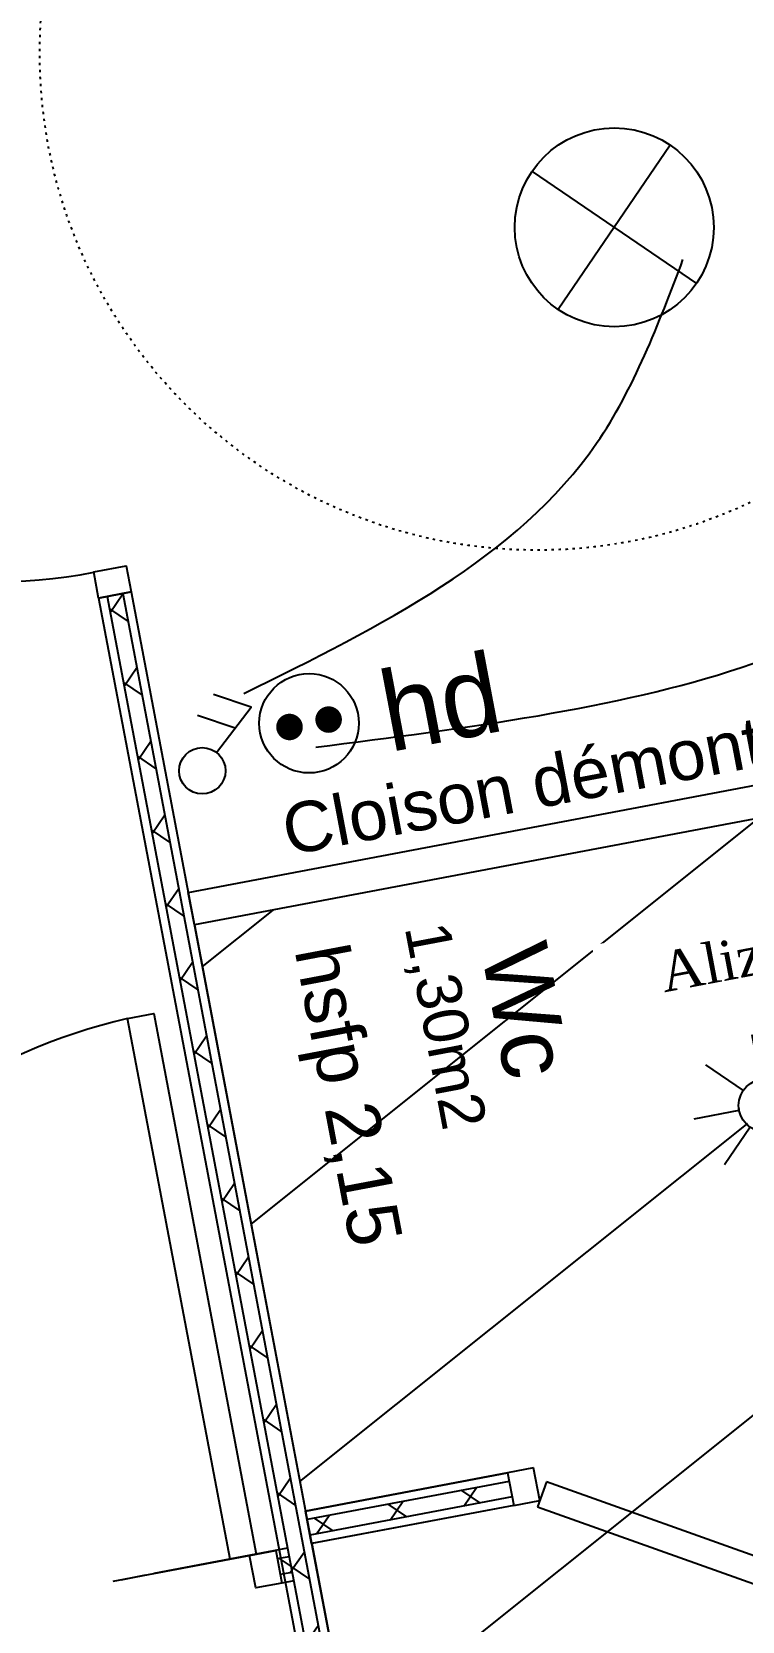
# Model space of a CAD drawing. Header units: centimetres. Extents: x 197412 to 267601, y -375791 to -305433.
# Drawn here: x 215397 to 216468, y -345480 to -343082 of the extents above; entities that cross this region are included whole.
import ezdxf

# ---------------------------------------------------------------- set-up
doc = ezdxf.new("R2010")
doc.units = ezdxf.units.CM
doc.linetypes.add('Style de ligne -5', pattern=[0.20828, 0.069425, -0.138855])
doc.layers.add('3-BAT C-Niveau 0', color=250, linetype='Continuous')
doc.layers.add('prlm-VMC', color=62, linetype='Continuous')
doc.layers.add('FAUX PLAFOND', color=9, linetype='Continuous', lineweight=25)
doc.layers.add('prlm-ELEC-CFO', color=1, linetype='Continuous', lineweight=25)
doc.styles.add('Helvetica', font='arial.ttf')
doc.styles.add('prlm-elec-cfo', font='comic.ttf', dxfattribs={"height": 12})
doc.styles.add('prlm-vmc', font='pala.ttf', dxfattribs={"height": 14})

# ---------------------------------------------------------------- blocks, each defined once
blk = doc.blocks.new('xi.PCHD')
at = {"color": 0, "lineweight": 5}
blk.add_wipeout([(-7.5, -7.5), (7.5, -7.5), (7.5, 7.5), (-7.5, 7.5)], dxfattribs=at).dxf.layer = 'prlm-ELEC-CFO'
at = {"layer": 'prlm-ELEC-CFO', "color": 0, "linetype": 'ByBlock', "lineweight": 5, "const_width": 2}
for points in [[(-4, 0, 1), (-2, 0, 1)], [(2, 0, 1), (4, 0, 1)]]:
    blk.add_lwpolyline(points, format="xyb", close=True, dxfattribs=at)
at = {"layer": 'prlm-ELEC-CFO', "color": 0, "linetype": 'ByBlock', "lineweight": -2}
blk.add_circle((0, 0), 7.5, dxfattribs=at)
blk = doc.blocks.new('xi.DA')
at = {"layer": 'prlm-ELEC-CFO', "color": 0}
for points in [[(0.61, -1.67), (7.04, 4.05), (1.81, 7.01)], [(4.05, 1.39), (-1.17, 4.34)]]:
    blk.add_lwpolyline(points, dxfattribs=at)
blk.add_circle((-2, -4), 3.5, dxfattribs=at)
blk = doc.blocks.new('xi.PTCE')
at = {"layer": 'prlm-ELEC-CFO', "color": 0}
for points in [[(-10.61, 10.61), (10.61, -10.61)], [(10.61, 10.61), (-10.61, -10.61)]]:
    blk.add_lwpolyline(points, dxfattribs=at)
at = {"layer": 'prlm-ELEC-CFO', "color": 0, "linetype": 'ByBlock'}
blk.add_circle((0, 0), 15, dxfattribs=at)
blk = doc.blocks.new('xi.SPOT')
at = {"color": 0, "lineweight": 5}
blk.add_wipeout([(-4, 0), (-2.83, -2.83), (0, -4), (2.83, -2.83), (4, 0), (2.83, 2.83), (0, 4), (-2.83, 2.83)], dxfattribs=at).dxf.layer = 'prlm-ELEC-CFO'
at = {"layer": 'prlm-ELEC-CFO', "color": 0, "linetype": 'ByBlock', "lineweight": -2, "flags": 128}
for points in [[(0, 10.88), (0, 4)], [(-7.69, 7.69), (-2.83, 2.83)], [(7.69, 7.69), (2.83, 2.83)], [(-10.88, 0), (-4, 0)], [(4, 0), (10.88, 0)], [(-2.83, -2.83), (-7.69, -7.69)], [(0, -4), (0, -10.88)], [(2.83, -2.83), (7.69, -7.69)]]:
    blk.add_lwpolyline(points, dxfattribs=at)
at = {"layer": 'prlm-ELEC-CFO', "color": 0, "linetype": 'ByBlock', "lineweight": -2}
blk.add_circle((0, 0), 4, dxfattribs=at)

msp = doc.modelspace()

# ---------------------------------------------------------------- hatches: boundary and pattern name
at = {"linetype": 'Continuous'}
h = msp.add_hatch(dxfattribs=at)
h.set_pattern_fill('02_ISOLANT', color=256, scale=10, angle=-79.2764, style=0, pattern_type=2)
h.set_pattern_definition([(325.723595, (82441.66, 127994.64), (45.054865, 66.106423), []), (55.723595, (82441.66, 127994.64), (66.106423, -45.054865), [])])
h.paths.add_polyline_path([(215534.3, -343929.7), (215510.7, -343934.2), (215850.4, -345727.9), (215874, -345723.4)])
h = msp.add_hatch(dxfattribs=at)
h.set_pattern_fill('02_ISOLANT', color=256, scale=10, angle=-169.2764, style=0, pattern_type=2)
h.set_pattern_definition([(235.723595, (82441.66, 127994.64), (66.106423, -45.054865), []), (325.723595, (82441.66, 127994.64), (-45.054865, -66.106423), [])])
h.paths.add_polyline_path([(216121.3, -345292.9), (216116.8, -345269.3), (215812.2, -345327), (215816.6, -345350.5)])
h = msp.add_hatch(dxfattribs=at)
h.set_pattern_fill('02_ISOLANT', color=256, scale=10, angle=-169.2764, style=0, pattern_type=2)
h.set_pattern_definition([(235.723595, (82441.66, 127994.64), (66.106423, -45.054865), []), (325.723595, (82441.66, 127994.64), (-45.054865, -66.106423), [])])
h.paths.add_polyline_path([(215789.6, -345406.6), (215785.1, -345383), (215767.3, -345386.4), (215771.8, -345409.9)])
at = {"layer": 'FAUX PLAFOND'}
h = msp.add_hatch(dxfattribs=at)
h.set_pattern_fill('BA 13', color=256, scale=10, style=0, pattern_type=2)
h.set_pattern_definition([(218.65981, (82441.66, 127994.64), (-199.24783, 287.75041), [])])
h.paths.add_polyline_path([(217064.8, -344160.5), (215642.3, -344429.9), (215809.7, -345314.2), (216114.4, -345256.5), (216123.7, -345305.6), (215819.4, -345363.3), (216185.9, -347298.7), (217853.5, -346982.9), (217729.4, -346325.6), (218368.1, -346204.7), (218134.9, -344924.7), (217017.8, -345136.3), (217008.5, -345087.2), (217232.3, -345044.9)])

# ---------------------------------------------------------------- linework, layer by layer
at = {"linetype": 'Continuous', "lineweight": 25}
for p, q in [((215498, -343936.6), (215547.1, -343927.3)), ((215498, -343936.6), (215837.7, -345730.3)), ((215547.1, -343927.3), (215642.5, -344431)), ((215651.8, -344480.1), (215809.7, -345314.2)), ((216114.4, -345256.5), (215809.7, -345314.2)), ((216114.4, -345256.5), (216123.7, -345305.6)), ((216123.7, -345305.6), (215819.1, -345363.3)), ((215819.1, -345363.3), (215809.7, -345314.2)), ((215520.1, -345419.9), (215764.9, -345373.6)), ((215782.7, -345370.2), (215581.1, -345408.4)), ((215764.9, -345373.6), (215774.2, -345422.7)), ((215819.1, -345363.3), (215886.8, -345721)), ((215532, -345417.7), (215569.2, -345410.6)), ((215792, -345419.3), (215774.2, -345422.7))]:
    msp.add_line(p, q, dxfattribs=at)
at = {"linetype": 'Continuous'}
for p, q in [((215510.7, -343934.2), (215850.4, -345727.9)), ((215510.7, -343934.2), (215850.4, -345727.9)), ((215534.3, -343929.7), (215874, -345723.4)), ((215534.3, -343929.7), (215874, -345723.4)), ((215547.1, -343927.3), (215886.8, -345721)), ((216153.7, -345249.1), (216114.4, -345256.5)), ((216114.4, -345256.5), (216123.7, -345305.6)), ((216163, -345298.2), (216153.7, -345249.1)), ((216116.8, -345269.3), (215812.2, -345327)), ((216116.8, -345269.3), (215812.2, -345327)), ((216173.1, -345270), (216159.6, -345307.6)), ((216954.7, -345549.3), (216173.1, -345270)), ((216121.3, -345292.9), (215816.6, -345350.5)), ((216121.3, -345292.9), (215816.6, -345350.5)), ((216123.7, -345305.6), (215819.1, -345363.3)), ((216123.7, -345305.6), (216163, -345298.2)), ((216159.6, -345307.6), (216941.2, -345587)), ((215785.1, -345383), (215767.3, -345386.4)), ((215785.1, -345383), (215767.3, -345386.4)), ((215789.6, -345406.6), (215771.8, -345409.9)), ((215789.6, -345406.6), (215771.8, -345409.9)), ((215792, -345419.3), (215774.2, -345422.7))]:
    msp.add_line(p, q, dxfattribs=at)
at = {"linetype": 'Continuous', "flags": 128}
for points in [[(215498, -343936.6), (215490.5, -343897.3), (215539.7, -343888), (215547.1, -343927.3)], [(215696.1, -345386.6), (215541.7, -344571.1), (215581, -344563.7), (215735.4, -345379.2)], [(215725.6, -345381), (215764.9, -345373.6), (215774.2, -345422.7), (215734.9, -345430.2)]]:
    msp.add_lwpolyline(points, close=True, dxfattribs=at)
at = {"color": 1, "linetype": 'Continuous', "flags": 128}
msp.add_lwpolyline([(215633, -344380.9), (217055.5, -344111.5), (217064.8, -344160.6), (215642.3, -344429.9)], close=True, dxfattribs=at)
at = {"linetype": 'Style de ligne -5', "ltscale": 50.8}
msp.add_circle((216159.2, -343114.4), 750, dxfattribs=at)
at = {"linetype": 'Continuous'}
for centre, start, end in [((215336.1, -343081.8), 192.7933, 280.7236), ((215725.6, -345381), 102.7933, 190.7236)]:
    msp.add_arc(centre, 830.5, start, end, dxfattribs=at)
at = {"layer": '3-BAT C-Niveau 0', "ltscale": 50.8, "flags": 128}
msp.add_lwpolyline([(217064.8, -344160.5), (215642.3, -344429.9), (215809.7, -345314.2), (216114.4, -345256.5), (216123.7, -345305.6), (215819.4, -345363.3), (216185.9, -347298.7), (217853.5, -346982.9), (217729.4, -346325.6), (218368.1, -346204.7), (218134.9, -344924.7), (217017.8, -345136.3), (217008.5, -345087.2), (217232.3, -345044.9)], close=True, dxfattribs=at)

# ---------------------------------------------------------------- block references
at = {"layer": 'prlm-ELEC-CFO', "xscale": 10, "yscale": 10, "zscale": 10, "rotation": 10.72360141139323}
msp.add_blockref('xi.PTCE', (216275.3, -343377.4), dxfattribs=at)

# ---------------------------------------------------------------- texts
at = {"color": 1, "insert": (216228.2, -344164), "char_height": 75.654, "attachment_point": 2, "rotation": 10.7236, "line_spacing_factor": 0.834288, "style": 'Helvetica'}
msp.add_mtext('Cloison démontable', dxfattribs=at)
at = {"attachment_point": 2, "rotation": 280.7236, "line_spacing_factor": 0.834288, "style": 'Helvetica'}
for s, insert, char_height in [('Wc\\P{\\H0.6752x;1,30m2}\\P', (216191.4, -344549.5), 100), ('hsfp 2,15', (215914.6, -344678.9), 80)]:
    msp.add_mtext(s, dxfattribs=dict(at, insert=insert, char_height=char_height))

# ---------------------------------------------------------------- next in the draw order: block references
at = {"layer": 'prlm-ELEC-CFO', "xscale": 10, "yscale": 10, "zscale": 10, "rotation": 10.72360141139323}
msp.add_blockref('xi.SPOT', (216502.8, -344702.1), dxfattribs=at)

# ---------------------------------------------------------------- next in the draw order: texts
at = {"layer": 'prlm-ELEC-CFO', "insert": (216013.4, -344094.5), "char_height": 120, "attachment_point": 5, "rotation": 10.7236, "line_spacing_factor": 0.8, "style": 'prlm-elec-cfo', "bg_fill": 3, "box_fill_scale": 1.1, "bg_fill_color": 256, "bg_fill_transparency": 0}
msp.add_mtext('hd', dxfattribs=at)

# ---------------------------------------------------------------- next in the draw order: block references
at = {"layer": 'prlm-ELEC-CFO', "xscale": 10, "yscale": 10, "zscale": 10, "rotation": 10.72360141139323}
msp.add_blockref('xi.PCHD', (215815.2, -344125.6), dxfattribs=at)

# ---------------------------------------------------------------- next in the draw order: texts
at = {"layer": 'prlm-VMC', "ltscale": 25, "insert": (216570.2, -344460), "char_height": 60, "width": 586.147, "attachment_point": 5, "rotation": 10.7236, "line_spacing_factor": 0.8, "style": 'prlm-vmc', "bg_fill": 2}
msp.add_mtext('Alizé T 5/30', dxfattribs=at)

# ---------------------------------------------------------------- next in the draw order: linework, layer by layer
at = {"layer": 'prlm-ELEC-CFO'}
for points in [[(215825.3, -344161.6), (216877, -343719.5), (217030.7, -343191.4), (217637.8, -342841.3)], [(215716.8, -344080.6), (216248.7, -343703), (216378.9, -343426.1)]]:
    msp.add_spline(points, degree=3, dxfattribs=at)

# ---------------------------------------------------------------- next in the draw order: block references
at = {"layer": 'prlm-ELEC-CFO', "xscale": 10, "yscale": 10, "zscale": 10, "rotation": 10.72360141139323}
msp.add_blockref('xi.DA', (215666.4, -344154.2), dxfattribs=at)

doc.saveas('drawing.dxf')
